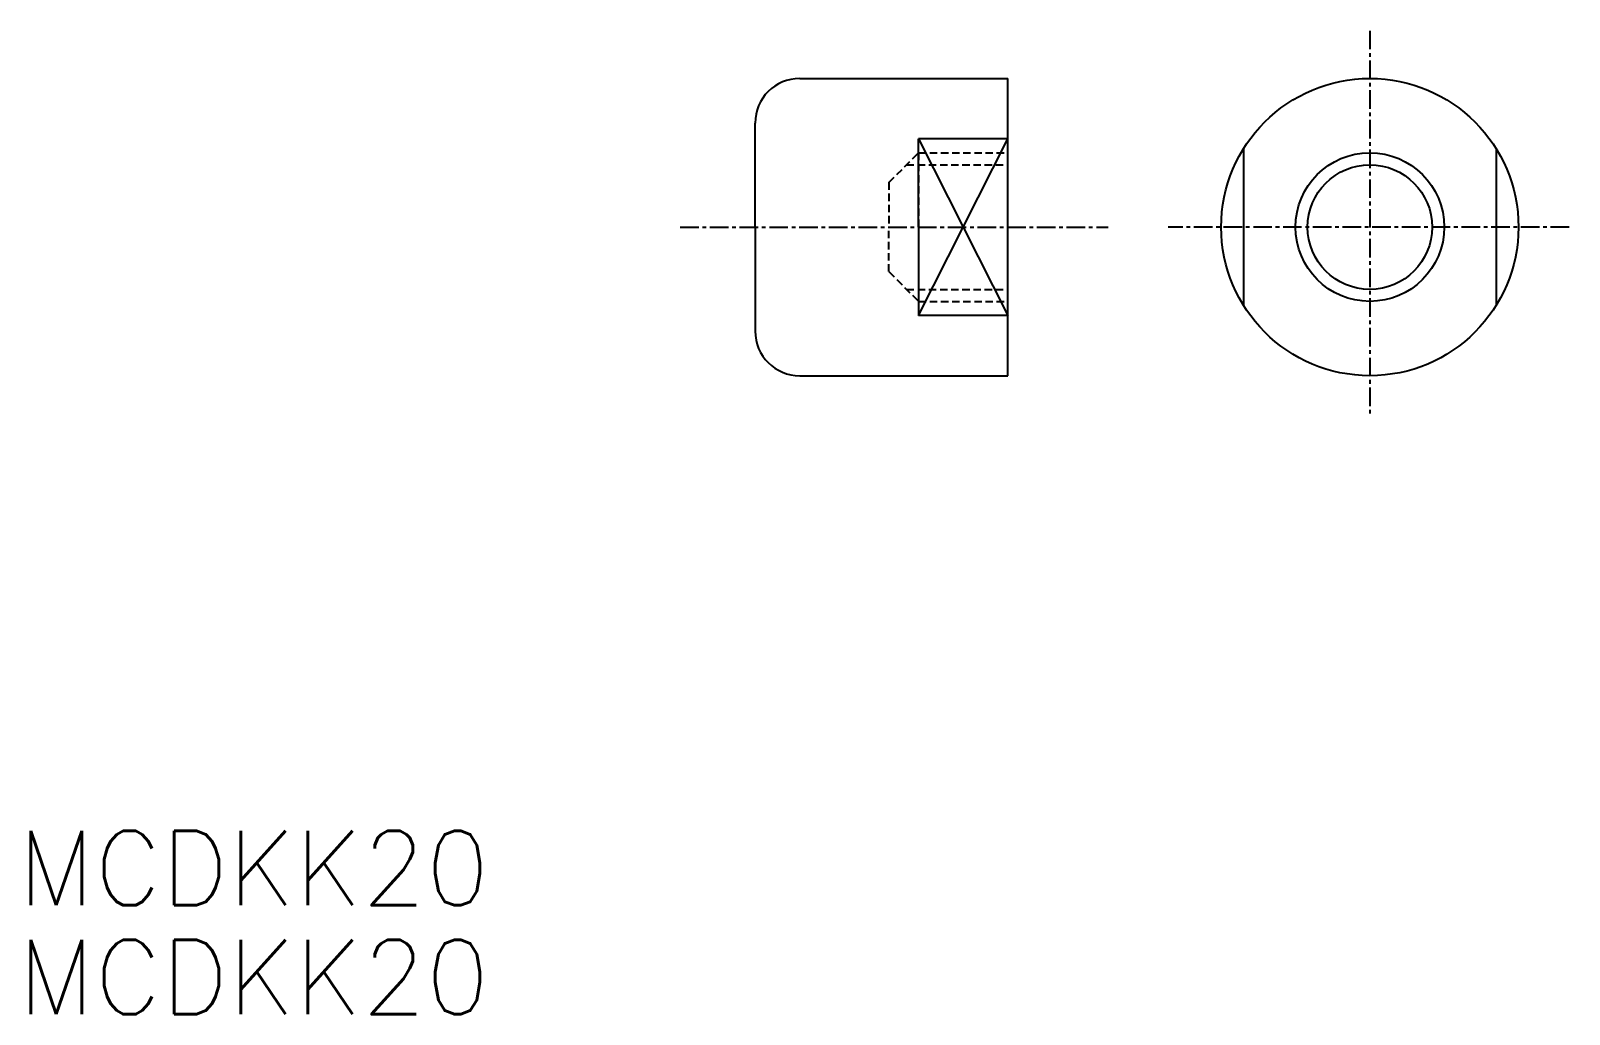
# Model space of a CAD drawing. Extents: x 362 to 465, y -39 to 27.
import ezdxf

# ---------------------------------------------------------------- set-up
doc = ezdxf.new("R2010")
doc.units = 0
doc.linetypes.add('CENTER', pattern=[2, 1.25, -0.25, 0.25, -0.25])
doc.linetypes.add('DASHED', pattern=[0.75, 0.5, -0.25])
doc.layers.get('0').update_dxf_attribs({"linetype": 'CONTINUOUS'})
doc.layers.add('CENTER', color=1, linetype='CENTER')
doc.styles.get("Standard").update_dxf_attribs({"font": 'txt.shx'})

msp = doc.modelspace()

# ---------------------------------------------------------------- linework, layer by layer
at = {"color": 7, "linetype": 'CONTINUOUS'}
for p, q in [((413.32, 24.13), (427.32, 24.13)), ((427.32, 4.13), (427.32, 24.13)), ((410.32, 14.13), (410.32, 21.13)), ((427.32, 20.06), (421.32, 20.06)), ((421.32, 14.13), (421.32, 20.06)), ((443.18, 19.4), (443.18, 8.86)), ((460.18, 19.4), (460.18, 8.86)), ((410.32, 14.13), (410.32, 7.13)), ((421.32, 14.13), (421.32, 8.19)), ((427.32, 8.19), (421.32, 8.19)), ((413.32, 4.13), (427.32, 4.13))]:
    msp.add_line(p, q, dxfattribs=at)
at = {"color": 3, "linetype": 'CONTINUOUS'}
for p, q in [((421.32, 20.06), (424.32, 14.13)), ((424.32, 14.13), (427.32, 20.06)), ((421.32, 8.19), (424.32, 14.13)), ((424.32, 14.13), (427.32, 8.19))]:
    msp.add_line(p, q, dxfattribs=at)
at = {"color": 3, "linetype": 'DASHED'}
for p, q in [((419.32, 17.13), (421.32, 19.13)), ((421.32, 19.13), (427.32, 19.13)), ((421.32, 19.13), (421.32, 9.13)), ((420.51, 18.32), (427.32, 18.32)), ((419.32, 17.13), (419.32, 14.13)), ((419.32, 11.13), (419.32, 14.13)), ((419.32, 11.13), (421.32, 9.13)), ((420.51, 9.94), (427.32, 9.94)), ((421.32, 9.13), (427.32, 9.13))]:
    msp.add_line(p, q, dxfattribs=at)
at = {"color": 7, "linetype": 'CONTINUOUS'}
for radius in [10, 4.19]:
    msp.add_circle((451.68, 14.13), radius, dxfattribs=at)
at = {"color": 3, "linetype": 'CONTINUOUS'}
msp.add_circle((451.68, 14.13), 5, dxfattribs=at)
at = {"color": 7, "linetype": 'CONTINUOUS'}
for centre, start, end in [((413.32, 21.13), 90, 180), ((413.32, 7.13), 180, 270)]:
    msp.add_arc(centre, 3, start, end, dxfattribs=at)
at = {"layer": 'CENTER', "color": 1, "linetype": 'CENTER'}
for p, q in [((451.68, 27.34), (451.68, 1.53)), ((405.28, 14.13), (434.07, 14.13)), ((465.09, 14.13), (438.12, 14.13))]:
    msp.add_line(p, q, dxfattribs=at)

# ---------------------------------------------------------------- texts
at = {"color": 7, "linetype": 'CONTINUOUS'}
for p in [(360.73, -31.5), (360.73, -38.83)]:
    msp.add_text('MCDKK20', height=5, dxfattribs=at).set_placement(p)

doc.saveas('drawing.dxf')
